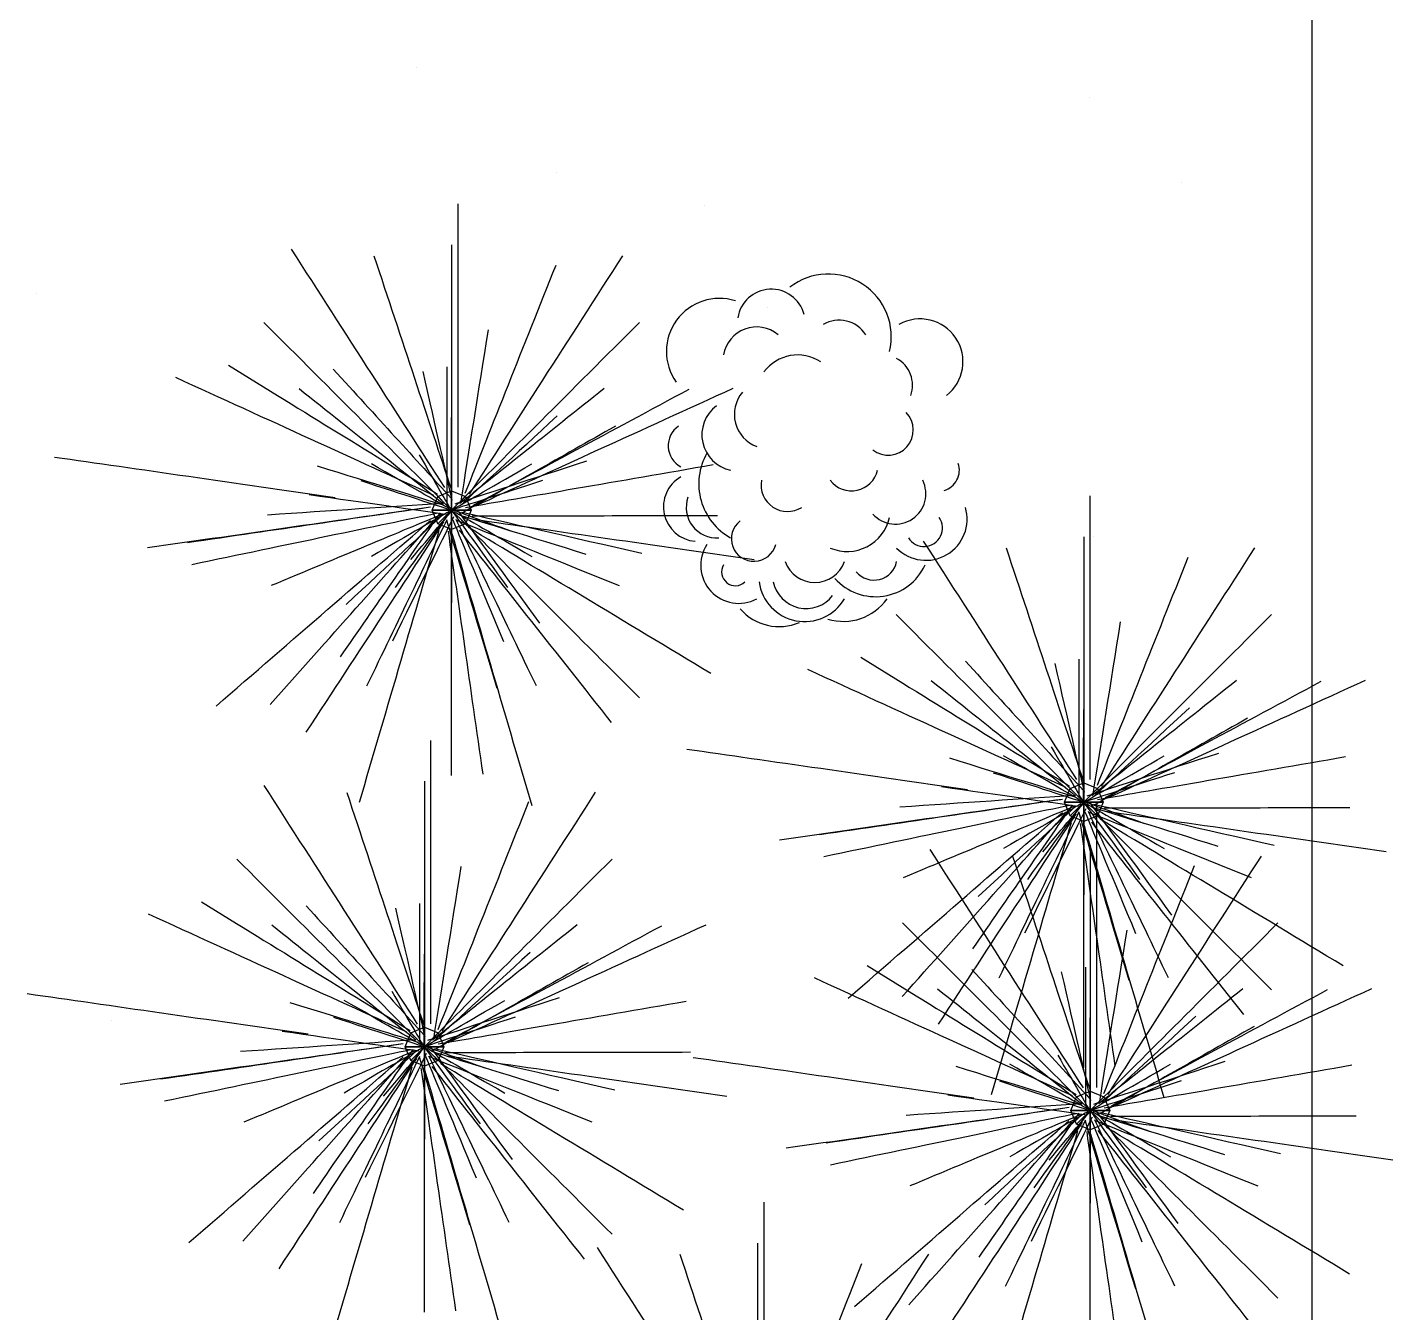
# Model space of a CAD drawing. Extents: x 3907.4 to 3911.57, y -3054.42 to -3053.7.
# Drawn here: x 3908.04644 to 3908.06826, y -3053.96772 to -3053.94717 of the extents above; entities that cross this region are included whole.
import ezdxf

# ---------------------------------------------------------------- set-up
doc = ezdxf.new("R2010")
doc.units = 0
doc.header["$LTSCALE"] = 2
doc.header["$MEASUREMENT"] = 0
doc.layers.add('AĞAÇ', color=9, linetype='CONTINUOUS')

msp = doc.modelspace()

# ---------------------------------------------------------------- linework, layer by layer
at = {"layer": 'AĞAÇ', "color": 2}
msp.add_line((3908.066969865261, -3053.90402954204), (3908.066969865261, -3054.09202954204), dxfattribs=at)
at = {"layer": 'AĞAÇ'}
for p, q in [((3908.052661118102, -3053.947805560036), (3908.052661118102, -3053.947805560036)), ((3908.063407998271, -3053.948298705576), (3908.063407998271, -3053.948298705576)), ((3908.054896960897, -3053.949491567537), (3908.054896960897, -3053.949491567537)), ((3908.064882552945, -3053.949649885991), (3908.064882552945, -3053.949649885991)), ((3908.05725835919, -3053.950022033899), (3908.05725835919, -3053.950022033899)), ((3908.0507544809, -3053.95087828572), (3908.0507544809, -3053.95087828572)), ((3908.046590412482, -3053.951426495727), (3908.046590412482, -3053.951426495727)), ((3908.05827052668, -3053.951640765971), (3908.05827052668, -3053.951640765971)), ((3908.063478658391, -3053.955306251611), (3908.063478658391, -3053.955306251611)), ((3908.047793438167, -3053.96304886207), (3908.047793438167, -3053.96304886207)), ((3908.053165064967, -3053.963220150188), (3908.053165064967, -3053.963220150188))]:
    msp.add_line(p, q, dxfattribs=at)
for centre, radius, start, end in [((3908.0592447794, -3053.952116250077), 0.001003032149920259, 346.3015874026746, 127.9370227238356), ((3908.058330852794, -3053.951899194483), 0.0005431758203618705, 15.03719736150334, 170.8059841306421), ((3908.057502952296, -3053.952351548133), 0.00084867200094311, 72.59783818576089, 215.2218538108449), ((3908.058096338128, -3053.95249582997), 0.0005362470473556272, 50.32486390691201, 170.5642262732547), ((3908.059414428499, -3053.952358955938), 0.0005075236917404923, 32.92540394360741, 120.2819031046048), ((3908.06070905284, -3053.952516191093), 0.0006848599889154152, 307.7690162478858, 119.5953549002277), ((3908.058753125252, -3053.953085124547), 0.0006773030629388566, 57.13994510022349, 143.115310011652), ((3908.060092013912, -3053.952895151818), 0.0004955975961148267, 340.8702265905778, 60.91392329813375), ((3908.058286111673, -3053.953357264353), 0.0005458910077386149, 139.595146244895, 249.8130744378519), ((3908.057798560901, -3053.953683183825), 0.0005774916245928835, 126.6684779370909, 258.2541899274906), ((3908.060200338595, -3053.953609133729), 0.0003995359316209105, 231.9504511749903, 44.67024518624278), ((3908.057064695931, -3053.953858062996), 0.0003811732257634609, 124.7303739171322, 241.9445818472937), ((3908.058160018345, -3053.954467504519), 0.0009877492688921351, 150.2853854811923, 240.9902399294428), ((3908.060997986605, -3053.954248582983), 0.0003377769303704171, 285.9189036992238, 18.69620740191551), ((3908.057159493046, -3053.954835711016), 0.000551739500095221, 119.7847291940396, 265.1379385969101), ((3908.058590235519, -3053.954486701673), 0.000423553503286796, 169.7034853762603, 302.4572715176643), ((3908.059612975803, -3053.954152352051), 0.0004278438979178331, 217.194725631222, 347.001787593271), ((3908.060313992929, -3053.954626006928), 0.0004858424750794662, 222.2015705244517, 26.26703907645825), ((3908.057459559067, -3053.954844092692), 0.0004882860869125439, 160.5723699782788, 273.7596950156616), ((3908.06080157214, -3053.955032452104), 0.0006575763606490888, 224.5471956563301, 16.64523816069826), ((3908.058053021419, -3053.955345575143), 0.000360276498293849, 127.7326980445585, 344.8714012057623), ((3908.059542826603, -3053.954855722239), 0.0006930554082635209, 247.0119664640445, 347.4341499345051), ((3908.06077167791, -3053.955173567373), 0.0002950393212230298, 212.3242603041395, 34.48841479906381), ((3908.057810042681, -3053.95577157665), 0.0006067608838109181, 146.8299787604799, 298.3034899523852), ((3908.059025910469, -3053.955541307364), 0.0005028056157710347, 199.6380276238354, 340.3619723761647), ((3908.059972255549, -3053.955638192228), 0.0003678148827979392, 219.6109414433462, 348.696108183786), ((3908.057756770398, -3053.955875908703), 0.000219794971571416, 149.5216478676921, 313.5871163609804), ((3908.059996848685, -3053.955401401191), 0.0008700572952572103, 221.7692871226012, 335.3393969502339), ((3908.058864535563, -3053.955933689288), 0.0007359396316447672, 187.9213750597884, 329.627187505387), ((3908.058885825435, -3053.955927593443), 0.0005338381731409782, 191.6192407292242, 322.6233355435034), ((3908.059480527808, -3053.955805424056), 0.0008611567450993415, 253.3841287070563, 324.4756404908978), ((3908.058457638796, -3053.95591369855), 0.0008356025394324015, 221.5755321714543, 292.6670439422202)]:
    msp.add_arc(centre, radius, start, end, dxfattribs=at)
at = {"layer": 'AĞAÇ', "extrusion": (-0.9999999999999999, 0, 0)}
for centre, major_axis, ratio, start_param, end_param in [((3908.053321002395, -3053.950729946578, 0.003665242177013342), (0, 0.006768666356663677), 0.5000000000000079, 1.461387842806653, 2.165610410267319), ((3908.053222802901, -3053.951372294264, 0.002625896016505438), (0, 0.004186452690033084), 0.4999999999999884, 1.39635302271708, 2.475279115979882), ((3908.063422698152, -3053.955398460324, 0.003665242177013342), (0, 0.006768666356663677), 0.5000000000000079, 1.461387842806653, 2.165610410267319), ((3908.063324498658, -3053.956040808009, 0.002625896016505438), (0, 0.004186452690033084), 0.4999999999999884, 1.39635302271708, 2.475279115979882), ((3908.052886521145, -3053.959306982878, 0.003665242177013342), (0, 0.006768666356663677), 0.5000000000000079, 1.461387842806653, 2.165610410267319), ((3908.052788321652, -3053.959949330564, 0.002625896016505438), (0, 0.004186452690033084), 0.4999999999999884, 1.39635302271708, 2.475279115979882), ((3908.063525342428, -3053.960326875064, 0.00829267252124331), (0, 0.006768666356663677), 0.5000000000000079, 1.461387842806653, 2.165610410267319), ((3908.063427142934, -3053.96096922275, 0.007253326360735403), (0, 0.004186452690033084), 0.4999999999999884, 1.39635302271708, 2.475279115979882), ((3908.058208919031, -3053.966689748434, 0.003665242177013342), (0, 0.006768666356663677), 0.5000000000000079, 1.461387842806653, 2.165610410267319), ((3908.058110719537, -3053.96733209612, 0.002625896016505438), (0, 0.004186452690033084), 0.4999999999999884, 1.39635302271708, 2.475279115979882)]:
    msp.add_ellipse(centre, major_axis=major_axis, ratio=ratio, start_param=start_param, end_param=end_param, dxfattribs=at)
at = {"layer": 'AĞAÇ', "extrusion": (-0.8412535328311813, -0.5406408174555976, -8.874685183736383e-31)}
for centre in [(3908.051057552892, -3053.951336887372, 0.003665242177013342), (3908.061159248649, -3053.956005401117, 0.003665242177013342), (3908.050623071642, -3053.959913923672, 0.003665242177013342), (3908.061261892925, -3053.960933815858, 0.00829267252124331), (3908.055945469528, -3053.967296689228, 0.003665242177013342)]:
    msp.add_ellipse(centre, major_axis=(0.003659417312150936, -0.00569416448509901), ratio=0.4999999999999963, start_param=4.602980496396446, end_param=5.307203063857104, dxfattribs=at)
at = {"layer": 'AĞAÇ', "extrusion": (-0.9493614410841279, -0.3141860184391846, 1.380506584136771e-30)}
for centre in [(3908.051922680214, -3053.950644350885, 0.004627430344230058), (3908.062024375971, -3053.95531286463, 0.004627430344230058), (3908.051488198964, -3053.959221387185, 0.004627430344230058), (3908.062127020247, -3053.960241279371, 0.009254860688460024), (3908.05681059685, -3053.966604152741, 0.004627430344230058)]:
    msp.add_ellipse(centre, major_axis=(-0.002218781207818797, 0.006704389123900385), ratio=0.4999999999999991, start_param=1.597348948856272, end_param=2.191813237894506, dxfattribs=at)
at = {"layer": 'AĞAÇ', "extrusion": (-0.8412535328311812, 0.5406408174555972, -3.944304526105059e-31)}
for centre in [(3908.055553274253, -3053.951443068681, 0.003665242177013341), (3908.06565497001, -3053.956111582426, 0.003665242177013341), (3908.055118793003, -3053.960020104981, 0.003665242177013341), (3908.065757614286, -3053.961039997168, 0.008292672521243308), (3908.060441190888, -3053.967402870537, 0.003665242177013341)]:
    msp.add_ellipse(centre, major_axis=(-0.003659417312150926, -0.005694164485098997), ratio=0.4999999999999971, start_param=4.602980496396445, end_param=5.307203063857101, dxfattribs=at)
at = {"layer": 'AĞAÇ', "extrusion": (-0.9292079362433758, 0.369557317912021, 9.860761315262648e-32)}
for centre in [(3908.054954434637, -3053.950801407334, 0.004627430344230058), (3908.065056130394, -3053.95546992108, 0.004627430344230058), (3908.054519953388, -3053.959378443635, 0.004627430344230058), (3908.065158774671, -3053.960398335821, 0.009254860688460024), (3908.059842351273, -3053.966761209191, 0.004627430344230058)]:
    msp.add_ellipse(centre, major_axis=(0.002609813244613931, 0.006562065101862396), ratio=0.5000000000000038, start_param=1.597348948856272, end_param=2.191813237894499, dxfattribs=at)
at = {"layer": 'AĞAÇ', "extrusion": (-1, 0, 0)}
for centre, major_axis, ratio, start_param, end_param in [((3908.053222802901, -3053.9519531012, 0.003240135199519283), (0, 0.003430782718631854), 0.5000000000000062, 1.516849973508, 2.509574619965996), ((3908.053145618078, -3053.95241782628, 0.003794413894333993), (0, -0.00275323747452106), 0.5000000000000022, -1.504776812725869, -0.5175135617410569), ((3908.053222802901, -3053.952515949891, 0.00477132111662323), (0, 0.002441955524683946), 0.4999999999999984, 1.924576018395239, 2.863626841919876), ((3908.053214948122, -3053.953483429785, 0.004823190172351739), (0, 0.001433696566552851), 0.500000000000002, 1.837123850839248, 2.938698074178724), ((3908.053222802901, -3053.957305176436, 0.004415177010300938), (0, 0.002469369693397071), 0.4999999999999999, 0.2844753993467102, 1.181910297679357), ((3908.063324498658, -3053.956621614945, 0.003240135199519283), (0, 0.003430782718631854), 0.5000000000000062, 1.516849973508, 2.509574619965996), ((3908.063247313835, -3053.957086340025, 0.003794413894333993), (0, -0.00275323747452106), 0.5000000000000022, -1.504776812725869, -0.5175135617410569), ((3908.063324498658, -3053.957184463636, 0.00477132111662323), (0, 0.002441955524683946), 0.4999999999999984, 1.924576018395239, 2.863626841919876), ((3908.063316643879, -3053.95815194353, 0.004823190172351739), (0, 0.001433696566552851), 0.500000000000002, 1.837123850839248, 2.938698074178724), ((3908.063324498658, -3053.961973690181, 0.004415177010300938), (0, 0.002469369693397071), 0.4999999999999999, 0.2844753993467102, 1.181910297679357), ((3908.052788321652, -3053.9605301375, 0.003240135199519283), (0, 0.003430782718631854), 0.5000000000000062, 1.516849973508, 2.509574619965996), ((3908.052711136829, -3053.96099486258, 0.003794413894333993), (0, -0.00275323747452106), 0.5000000000000022, -1.504776812725869, -0.5175135617410569), ((3908.063427142934, -3053.961550029686, 0.00786756554374925), (0, 0.003430782718631854), 0.5000000000000062, 1.516849973508, 2.509574619965996), ((3908.052788321652, -3053.961092986191, 0.00477132111662323), (0, 0.002441955524683946), 0.4999999999999984, 1.924576018395239, 2.863626841919876), ((3908.063349958112, -3053.962014754766, 0.008421844238563961), (0, -0.00275323747452106), 0.5000000000000022, -1.504776812725869, -0.5175135617410569), ((3908.052780466873, -3053.962060466085, 0.004823190172351739), (0, 0.001433696566552851), 0.500000000000002, 1.837123850839248, 2.938698074178724), ((3908.063427142934, -3053.962112878377, 0.009398751460853196), (0, 0.002441955524683946), 0.4999999999999984, 1.924576018395239, 2.863626841919876), ((3908.052788321652, -3053.965882212736, 0.004415177010300938), (0, 0.002469369693397071), 0.4999999999999999, 0.2844753993467102, 1.181910297679357), ((3908.063419288156, -3053.963080358271, 0.009450620516581706), (0, 0.001433696566552851), 0.500000000000002, 1.837123850839248, 2.938698074178724), ((3908.063427142934, -3053.966902104922, 0.009042607354530904), (0, 0.002469369693397071), 0.4999999999999999, 0.2844753993467102, 1.181910297679357)]:
    msp.add_ellipse(centre, major_axis=major_axis, ratio=ratio, start_param=start_param, end_param=end_param, dxfattribs=at)
at = {"layer": 'AĞAÇ', "extrusion": (-0.7071067811865476, -0.7071067811865476, 0)}
for centre in [(3908.050737023278, -3053.952401937896, 0.002625896016505439), (3908.060838719035, -3053.957070451642, 0.002625896016505439), (3908.050302542029, -3053.960978974197, 0.002625896016505439), (3908.060941363312, -3053.961998866383, 0.007253326360735405)]:
    msp.add_ellipse(centre, major_axis=(-0.002960269086239068, 0.002960269086239068), ratio=0.4999999999999866, start_param=1.396353022717083, end_param=2.475279115979879, dxfattribs=at)
at = {"layer": 'AĞAÇ', "extrusion": (-0.9875580757266764, 0.1572547203330444, 9.860761315262648e-32)}
for centre in [(3908.053937605657, -3053.951173468078, 0.0052959625576202), (3908.064039301413, -3053.955841981823, 0.0052959625576202), (3908.053503124407, -3053.959750504378, 0.0052959625576202), (3908.06414194569, -3053.960770396564, 0.009923392901850165)]:
    msp.add_ellipse(centre, major_axis=(-0.001017710190138972, -0.006391209846626647), ratio=0.4999999999999893, start_param=-1.44032722870796, end_param=-0.973236713499861, dxfattribs=at)
at = {"layer": 'AĞAÇ', "extrusion": (-0.7071067811865476, 0.7071067811865476, 0)}
for centre in [(3908.055708582524, -3053.952401937896, 0.002625896016505439), (3908.065810278281, -3053.957070451642, 0.002625896016505439), (3908.055274101274, -3053.960978974197, 0.002625896016505439), (3908.065912922557, -3053.961998866383, 0.007253326360735405)]:
    msp.add_ellipse(centre, major_axis=(0.002960269086239053, 0.002960269086239053), ratio=0.4999999999999893, start_param=1.396353022717084, end_param=2.475279115979887, dxfattribs=at)
at = {"layer": 'AĞAÇ', "extrusion": (-0.5252981766644672, -0.850918224974049, -5.916456789157589e-31)}
for centre in [(3908.049499267645, -3053.952472812844, 0.004627430344230058), (3908.059600963402, -3053.957141326588, 0.004627430344230058), (3908.049064786396, -3053.961049849144, 0.004627430344230058), (3908.059703607679, -3053.96206974133, 0.009254860688460024)]:
    msp.add_ellipse(centre, major_axis=(0.006009183274106798, -0.003709654963879971), ratio=0.4999999999999961, start_param=-1.544243704733525, end_param=-0.9497794156953022, dxfattribs=at)
at = {"layer": 'AĞAÇ', "extrusion": (-0.7386790800818974, -0.6740572799468617, 1.97215226305253e-31)}
for centre in [(3908.050764557982, -3053.952013065573, 0.005295962557620209), (3908.060866253739, -3053.956681579318, 0.005295962557620209), (3908.050330076733, -3053.960590101873, 0.005295962557620209), (3908.060968898016, -3053.961609994059, 0.009923392901850174)]:
    msp.add_ellipse(centre, major_axis=(-0.004362317144352933, 0.004780532027589916), ratio=0.4999999999999988, start_param=1.701265424881829, end_param=2.168355940089942, dxfattribs=at)
at = {"layer": 'AĞAÇ', "extrusion": (-0.9751545182748008, -0.2215257670977376, 2.958228394578794e-31)}
for centre in [(3908.052539300932, -3053.951698219936, 0.004357904886795739), (3908.062640996689, -3053.956366733681, 0.004357904886795739), (3908.052104819683, -3053.960275256236, 0.004357904886795739), (3908.062743640966, -3053.961295148422, 0.008985335231025706)]:
    msp.add_ellipse(centre, major_axis=(0.0007506121324827021, -0.003304188140513004), ratio=0.5000000000000008, start_param=-1.271194567651803, end_param=-0.4108578233287881, dxfattribs=at)
at = {"layer": 'AĞAÇ', "extrusion": (-0.4154150130018862, -0.9096319953545184, 1.97215226305253e-31)}
for centre in [(3908.049481554968, -3053.953071191648, 0.003665242177013344), (3908.059583250725, -3053.957739705393, 0.003665242177013344), (3908.049047073718, -3053.961648227948, 0.003665242177013344), (3908.059685895001, -3053.962668120134, 0.00829267252124331)]:
    msp.add_ellipse(centre, major_axis=(-0.006156995483901101, 0.002811805622558927), ratio=0.4999999999999983, start_param=1.461387842806656, end_param=2.165610410267317, dxfattribs=at)
at = {"layer": 'AĞAÇ', "extrusion": (-0.6234898018587336, -0.7818314824680297, 7.888609052210118e-31)}
for centre in [(3908.050928427473, -3053.953058014172, 0.003240135199519283), (3908.06103012323, -3053.957726527917, 0.003240135199519283), (3908.050493946224, -3053.961635050472, 0.003240135199519283), (3908.061132767507, -3053.962654942658, 0.00786756554374925)]:
    msp.add_ellipse(centre, major_axis=(0.002682293938933689, -0.002139058037460182), ratio=0.4999999999999967, start_param=4.65844262709779, end_param=5.651167273555759, dxfattribs=at)
at = {"layer": 'AĞAÇ', "extrusion": (-0.6234898018587338, 0.7818314824680297, 1.577721810442024e-30)}
for centre in [(3908.055517178329, -3053.953058014172, 0.003240135199519283), (3908.065618874086, -3053.957726527917, 0.003240135199519283), (3908.055082697079, -3053.961635050472, 0.003240135199519283), (3908.065721518362, -3053.962654942658, 0.00786756554374925)]:
    msp.add_ellipse(centre, major_axis=(-0.002682293938933693, -0.002139058037460185), ratio=0.4999999999999962, start_param=4.658442627097782, end_param=5.651167273555755, dxfattribs=at)
at = {"layer": 'AĞAÇ', "extrusion": (-0.4742677110384552, 0.880380678040099, -1.577721810442024e-30)}
for centre in [(3908.057175939326, -3053.952870493734, 0.004627430344230053), (3908.067277635083, -3053.957539007479, 0.004627430344230053), (3908.056741458077, -3053.961447530034, 0.004627430344230053), (3908.067380279359, -3053.96246742222, 0.00925486068846002)]:
    msp.add_ellipse(centre, major_axis=(-0.006217247075048522, -0.003349277889433065), ratio=0.4999999999999941, start_param=-1.544243704733526, end_param=-0.9497794156953067, dxfattribs=at)
at = {"layer": 'AĞAÇ', "extrusion": (-0.4154150130018864, 0.9096319953545183, 5.916456789157589e-31)}
for centre in [(3908.057045637923, -3053.953249842451, 0.003665242177013344), (3908.06714733368, -3053.957918356196, 0.003665242177013344), (3908.056611156673, -3053.961826878752, 0.003665242177013344), (3908.067249977956, -3053.962846770938, 0.00829267252124331)]:
    msp.add_ellipse(centre, major_axis=(-0.006156995483901194, -0.002811805622558971), ratio=0.4999999999999896, start_param=4.602980496396454, end_param=5.307203063857104, dxfattribs=at)
at = {"layer": 'AĞAÇ', "extrusion": (1, 0, 0)}
for centre, major_axis, ratio, start_param, end_param in [((3908.053222802901, -3053.952470258603, 0.004415177010300938), (0, 0.002469369693396999), 0.4999999999999938, 3.426068052936368, 4.323502951269101), ((3908.053222802901, -3053.958403140775, 0.002625896016505437), (0, 0.00418645269003303), 0.4999999999999941, 4.537945676306867, 5.616871769569663), ((3908.063324498658, -3053.957138772348, 0.004415177010300938), (0, 0.002469369693396999), 0.4999999999999938, 3.426068052936368, 4.323502951269101), ((3908.063324498658, -3053.96307165452, 0.002625896016505437), (0, 0.00418645269003303), 0.4999999999999941, 4.537945676306867, 5.616871769569663), ((3908.052788321652, -3053.961047294903, 0.004415177010300938), (0, 0.002469369693396999), 0.4999999999999938, 3.426068052936368, 4.323502951269101), ((3908.063427142934, -3053.962067187089, 0.009042607354530904), (0, 0.002469369693396999), 0.4999999999999938, 3.426068052936368, 4.323502951269101), ((3908.052788321652, -3053.966980177075, 0.002625896016505437), (0, 0.00418645269003303), 0.4999999999999941, 4.537945676306867, 5.616871769569663), ((3908.063427142934, -3053.968000069262, 0.007253326360735402), (0, 0.00418645269003303), 0.4999999999999941, 4.537945676306867, 5.616871769569663)]:
    msp.add_ellipse(centre, major_axis=major_axis, ratio=ratio, start_param=start_param, end_param=end_param, dxfattribs=at)
at = {"layer": 'AĞAÇ', "extrusion": (-0.6794242010368757, 0.7337457018922857, -1.577721810442024e-30)}
for centre in [(3908.055643237849, -3053.95270103866, 0.004357904886795743), (3908.065744933606, -3053.957369552405, 0.004357904886795743), (3908.0552087566, -3053.96127807496, 0.004357904886795743), (3908.065847577883, -3053.962297967146, 0.008985335231025708)]:
    msp.add_ellipse(centre, major_axis=(0.002486204802326157, 0.002302143245375312), ratio=0.5000000000000031, start_param=1.870398085938015, end_param=2.73073483026104, dxfattribs=at)
at = {"layer": 'AĞAÇ', "extrusion": (-0.4927856978357381, 0.8701507087904624, 2.958228394578794e-31)}
for centre in [(3908.056572392277, -3053.953130776169, 0.005295962557620205), (3908.066674088034, -3053.957799289914, 0.005295962557620205), (3908.056137911027, -3053.961707812469, 0.005295962557620205), (3908.06677673231, -3053.962727704655, 0.009923392901850169)]:
    msp.add_ellipse(centre, major_axis=(0.005631380993951609, 0.003189176294231587), ratio=0.5000000000000018, start_param=1.701265424881837, end_param=2.16835594008994, dxfattribs=at)
at = {"layer": 'AĞAÇ', "extrusion": (0.1423148382732849, 0.9898214418809326, -1.232595164407831e-32)}
for centre in [(3908.050630975581, -3053.954583620966, 0.003665242177013344), (3908.057324278484, -3053.955576629983, 0.003665242177013344), (3908.060732671337, -3053.959252134711, 0.003665242177013344), (3908.067425974241, -3053.960245143728, 0.003665242177013344), (3908.050196494331, -3053.963160657266, 0.003665242177013344), (3908.056889797234, -3053.964153666283, 0.003665242177013344), (3908.060835315614, -3053.964180549452, 0.008292672521243312), (3908.067528618517, -3053.965173558469, 0.008292672521243312)]:
    msp.add_ellipse(centre, major_axis=(-0.006699771092763933, 0.0009632816578744351), ratio=0.4999999999999983, start_param=4.602980496396448, end_param=5.307203063857106, dxfattribs=at)
at = {"layer": 'AĞAÇ', "extrusion": (-0.2957303172379251, -0.9552714689900229, 2.366582715663035e-30)}
for centre in [(3908.050118865984, -3053.953884898796, 0.004357904886795739), (3908.060220561741, -3053.958553412541, 0.004357904886795739), (3908.049684384735, -3053.962461935096, 0.004357904886795739), (3908.060323206018, -3053.963481827283, 0.008985335231025706)]:
    msp.add_ellipse(centre, major_axis=(-0.003236816934808884, 0.001002044895137674), ratio=0.4999999999999993, start_param=1.870398085938014, end_param=2.730734830261029, dxfattribs=at)
at = {"layer": 'AĞAÇ', "extrusion": (0.4999999999999999, 0.8660254037844387, 0)}
for centre in [(3908.051129222067, -3053.953678988061, 0.004415177010300938), (3908.061230917824, -3053.958347501806, 0.004415177010300938), (3908.050694740817, -3053.962256024361, 0.004415177010300938), (3908.0613335621, -3053.963275916547, 0.009042607354530904)]:
    msp.add_ellipse(centre, major_axis=(-0.002138536885817201, 0.001234684846698504), ratio=0.4999999999999946, start_param=3.426068052936397, end_param=4.323502951269121, dxfattribs=at)
at = {"layer": 'AĞAÇ', "extrusion": (-0.8660254037844385, -0.5000000000000002, 3.155443620884047e-30)}
for centre in [(3908.052513856596, -3053.953675496056, 0.004823190172351742), (3908.062615552353, -3053.958344009801, 0.004823190172351742), (3908.052079375346, -3053.962252532356, 0.004823190172351742), (3908.062718196629, -3053.963272424543, 0.009450620516581706)]:
    msp.add_ellipse(centre, major_axis=(-0.0007168482832764406, 0.001241617647953321), ratio=0.4999999999999982, start_param=1.837123850839297, end_param=2.938698074178735, dxfattribs=at)
at = {"layer": 'AĞAÇ', "extrusion": (0.5000000000000003, -0.8660254037844385, -1.577721810442024e-30)}
for centre in [(3908.055316383735, -3053.953678988061, 0.004415177010300938), (3908.065418079492, -3053.958347501806, 0.004415177010300938), (3908.054881902486, -3053.962256024361, 0.004415177010300938), (3908.065520723769, -3053.963275916547, 0.009042607354530904)]:
    msp.add_ellipse(centre, major_axis=(0.002138536885817152, 0.001234684846698478), ratio=0.5, start_param=3.426068052936357, end_param=4.3235029512691, dxfattribs=at)
at = {"layer": 'AĞAÇ', "extrusion": (-0.3090169943749473, 0.9510565162951535, 3.944304526105059e-31)}
for centre in [(3908.055547957637, -3053.954051072024, 0.003794413894333995), (3908.065649653394, -3053.958719585768, 0.003794413894333995), (3908.055113476388, -3053.962628108324, 0.003794413894333995), (3908.065752297671, -3053.96364800051, 0.008421844238563961)]:
    msp.add_ellipse(centre, major_axis=(0.002618484441051289, 0.0008507971691769762), ratio=0.4999999999999983, start_param=1.636815840863935, end_param=2.624079091848745, dxfattribs=at)
at = {"layer": 'AĞAÇ', "extrusion": (-0.1702300424911701, 0.9854043498145593, -5.423418723394456e-31)}
for centre in [(3908.056686916269, -3053.954289286869, 0.002625896016505438), (3908.066788612025, -3053.958957800614, 0.002625896016505438), (3908.056252435019, -3053.962866323169, 0.002625896016505438), (3908.066891256302, -3053.963886215356, 0.007253326360735403)]:
    msp.add_ellipse(centre, major_axis=(0.004125348691051428, 0.000712660019311599), ratio=0.499999999999994, start_param=1.396353022717073, end_param=2.475279115979882, dxfattribs=at)
at = {"layer": 'AĞAÇ', "extrusion": (-0.309016994374947, -0.9510565162951536, 9.860761315262648e-32)}
for centre in [(3908.050967117843, -3053.954154801016, 0.004771321116623232), (3908.0610688136, -3053.958823314761, 0.004771321116623232), (3908.050532636593, -3053.962731837316, 0.004771321116623232), (3908.061171457876, -3053.963751729502, 0.009398751460853198)]:
    msp.add_ellipse(centre, major_axis=(0.002322437714253634, -0.0007546057566351351), ratio=0.4999999999999954, start_param=-1.217016635194562, end_param=-0.2779658116699275, dxfattribs=at)
at = {"layer": 'AĞAÇ', "extrusion": (-0.309016994374947, 0.9510565162951536, -1.380506584136771e-30)}
for centre in [(3908.055478487959, -3053.954154801016, 0.004771321116623232), (3908.065580183716, -3053.958823314761, 0.004771321116623232), (3908.05504400671, -3053.962731837316, 0.004771321116623232), (3908.065682827993, -3053.963751729502, 0.009398751460853198)]:
    msp.add_ellipse(centre, major_axis=(-0.002322437714253634, -0.0007546057566351351), ratio=0.4999999999999953, start_param=-1.217016635194562, end_param=-0.2779658116699275, dxfattribs=at)
at = {"layer": 'AĞAÇ', "extrusion": (-0.1426082992432662, -0.9897792041596666, -1.158639454543361e-30)}
for centre in [(3908.050767148719, -3053.954611886463, 0.003794413894333996), (3908.060868844476, -3053.959280400208, 0.003794413894333996), (3908.05033266747, -3053.963188922763, 0.003794413894333996), (3908.060971488753, -3053.964208814949, 0.008421844238563961)]:
    msp.add_ellipse(centre, major_axis=(-0.002725097196394053, 0.000392634513654278), ratio=0.4999999999999984, start_param=1.636815840863929, end_param=2.624079091848738, dxfattribs=at)
at = {"layer": 'AĞAÇ', "extrusion": (0.142314838273285, -0.9898214418809327, -1.232595164407831e-31)}
for centre in [(3908.049093376828, -3053.955382230054, 0.003665242177013344), (3908.059195072585, -3053.960050743799, 0.003665242177013344), (3908.048658895579, -3053.963959266354, 0.003665242177013344), (3908.059297716862, -3053.96497915854, 0.00829267252124331)]:
    msp.add_ellipse(centre, major_axis=(0.006699771092763937, 0.0009632816578744359), ratio=0.4999999999999974, start_param=4.602980496396448, end_param=5.307203063857105, dxfattribs=at)
at = {"layer": 'AĞAÇ', "extrusion": (0.144557942655436, -0.9894963371408848, -9.860761315262648e-32)}
for centre in [(3908.048818138605, -3053.955431235539, 0.004627430344230058), (3908.058919834362, -3053.960099749283, 0.004627430344230058), (3908.048383657356, -3053.964008271839, 0.004627430344230058), (3908.059022478639, -3053.965028164025, 0.009254860688460024)]:
    msp.add_ellipse(centre, major_axis=(-0.006987821701807171, -0.001020867981962451), ratio=0.5000000000000001, start_param=1.597348948856275, end_param=2.191813237894502, dxfattribs=at)
at = {"layer": 'AĞAÇ', "extrusion": (0.06644032917176906, -0.9977904001640561, -3.697785493223493e-31)}
for centre in [(3908.049442618871, -3053.955017334616, 0.005295962557620205), (3908.059544314628, -3053.959685848361, 0.005295962557620205), (3908.049008137621, -3053.963594370916, 0.005295962557620205), (3908.059646958904, -3053.964614263102, 0.009923392901850169)]:
    msp.add_ellipse(centre, major_axis=(0.006457430694094108, 0.0004299839133037923), ratio=0.499999999999998, start_param=-1.440327228707964, end_param=-0.9732367134998592, dxfattribs=at)
at = {"layer": 'AĞAÇ', "extrusion": (0.2045512613911024, -0.9788558532609941, 7.888609052210118e-31)}
for centre in [(3908.049781710271, -3053.955606801781, 0.002625896016505438), (3908.059883406027, -3053.960275315526, 0.002625896016505438), (3908.049347229021, -3053.964183838081, 0.002625896016505438), (3908.059986050304, -3053.965203730267, 0.007253326360735403)]:
    msp.add_ellipse(centre, major_axis=(-0.004097933720039032, -0.000856344178500423), ratio=0.4999999999999998, start_param=1.396353022717077, end_param=2.47527911597989, dxfattribs=at)
at = {"layer": 'AĞAÇ', "extrusion": (0.654860733945285, -0.7557495743542586, 3.944304526105059e-31)}
for centre in [(3908.050016262289, -3053.957536264224, 0.003665242177013344), (3908.060117958046, -3053.962204777969, 0.003665242177013344), (3908.04958178104, -3053.966113300524, 0.003665242177013344), (3908.060220602323, -3053.96713319271, 0.00829267252124331)]:
    msp.add_ellipse(centre, major_axis=(0.005115416717994754, 0.004432533818155698), ratio=0.4999999999999888, start_param=4.602980496396444, end_param=5.307203063857095, dxfattribs=at)
at = {"layer": 'AĞAÇ', "extrusion": (0.7467737940242839, -0.6650781161326662, 1.97215226305253e-31)}
for centre in [(3908.050198000942, -3053.958135340112, 0.004627430344230058), (3908.060299696699, -3053.962803853857, 0.004627430344230058), (3908.049763519692, -3053.966712376412, 0.004627430344230058), (3908.060402340975, -3053.967732268598, 0.009254860688460024)]:
    msp.add_ellipse(centre, major_axis=(0.0046967806942445, 0.005273715453360867), ratio=0.4999999999999923, start_param=-1.544243704733518, end_param=-0.9497794156952987, dxfattribs=at)
at = {"layer": 'AĞAÇ', "extrusion": (0.3852351161618901, -0.9228184573770373, -9.860761315262648e-32)}
for centre in [(3908.050514684796, -3053.956018234778, 0.003240135199519283), (3908.060616380553, -3053.960686748523, 0.003240135199519283), (3908.050080203546, -3053.964595271078, 0.003240135199519283), (3908.060719024829, -3053.965615163264, 0.00786756554374925)]:
    msp.add_ellipse(centre, major_axis=(0.003165989616003707, 0.001321657979138373), ratio=0.4999999999999971, start_param=4.658442627097781, end_param=5.651167273555764, dxfattribs=at)
at = {"layer": 'AĞAÇ', "extrusion": (0.8215288154233679, -0.5701669978428056, -2.169367489357782e-30)}
for centre in [(3908.050967235436, -3053.957923999342, 0.005295962557620205), (3908.061068931193, -3053.962592513087, 0.005295962557620205), (3908.050532754186, -3053.966501035642, 0.005295962557620205), (3908.061171575469, -3053.967520927828, 0.009923392901850169)]:
    msp.add_ellipse(centre, major_axis=(0.003689967223601519, 0.005316713197406363), ratio=0.4999999999999993, start_param=-1.440327228707963, end_param=-0.973236713499859, dxfattribs=at)
at = {"layer": 'AĞAÇ', "extrusion": (0.6794242010368754, -0.7337457018922858, -1.577721810442024e-30)}
for centre in [(3908.050802367953, -3053.95707439638, 0.00435790488679574), (3908.06090406371, -3053.961742910124, 0.00435790488679574), (3908.050367886703, -3053.965651432679, 0.00435790488679574), (3908.061006707987, -3053.966671324866, 0.008985335231025708)]:
    msp.add_ellipse(centre, major_axis=(0.002486204802326238, 0.002302143245375385), ratio=0.4999999999999946, start_param=-1.271194567651789, end_param=-0.4108578233288065, dxfattribs=at)
at = {"layer": 'AĞAÇ', "extrusion": (0.9009688679024191, -0.4338837391175583, -2.366582715663035e-30)}
for centre in [(3908.051949520599, -3053.957531715463, 0.003240135199519283), (3908.062051216356, -3053.962200229208, 0.003240135199519283), (3908.05151503935, -3053.966108751763, 0.003240135199519283), (3908.062153860633, -3053.967128643949, 0.00786756554374925)]:
    msp.add_ellipse(centre, major_axis=(0.00148856083405993, 0.003091028422025007), ratio=0.4999999999999926, start_param=4.658442627097785, end_param=5.651167273555757, dxfattribs=at)
at = {"layer": 'AĞAÇ', "extrusion": (-0.4999999999999998, 0.8660254037844387, -3.155443620884047e-30)}
for centre in [(3908.051129222067, -3053.956096446978, 0.004415177010300938), (3908.061230917824, -3053.960764960723, 0.004415177010300938), (3908.050694740817, -3053.964673483278, 0.004415177010300938), (3908.0613335621, -3053.965693375464, 0.009042607354530904)]:
    msp.add_ellipse(centre, major_axis=(-0.002138536885817231, -0.001234684846698522), ratio=0.4999999999999891, start_param=3.426068052936392, end_param=4.32350295126911, dxfattribs=at)
at = {"layer": 'AĞAÇ', "extrusion": (0.8972675738044048, -0.4414871470373252, 0)}
for centre in [(3908.052201633103, -3053.957137946947, 0.003794413894333993), (3908.06230332886, -3053.961806460692, 0.003794413894333993), (3908.051767151853, -3053.965714983247, 0.003794413894333993), (3908.062405973136, -3053.966734875433, 0.008421844238563961)]:
    msp.add_ellipse(centre, major_axis=(-0.001215518957742538, -0.002470390708870848), ratio=0.5000000000000083, start_param=1.636815840863917, end_param=2.624079091848763, dxfattribs=at)
at = {"layer": 'AĞAÇ', "extrusion": (0.8090169943749476, -0.5877852522924729, 4.930380657631324e-31)}
for centre in [(3908.051828712867, -3053.956806517837, 0.00477132111662323), (3908.061930408624, -3053.961475031583, 0.00477132111662323), (3908.051394231618, -3053.965383554138, 0.00477132111662323), (3908.062033052901, -3053.966403446324, 0.009398751460853196)]:
    msp.add_ellipse(centre, major_axis=(-0.001435345444163361, -0.001975583518977117), ratio=0.4999999999999966, start_param=1.92457601839524, end_param=2.863626841919872, dxfattribs=at)
at = {"layer": 'AĞAÇ', "extrusion": (0.7660444431189786, -0.6427876096865387, 1.262177448353619e-29)}
for centre in [(3908.052326161254, -3053.955968513289, 0.004823190172351739), (3908.062427857011, -3053.960637027035, 0.004823190172351739), (3908.051891680005, -3053.96454554959, 0.004823190172351739), (3908.062530501288, -3053.965565441776, 0.009450620516581706)]:
    msp.add_ellipse(centre, major_axis=(0.0009215623890303356, 0.001098275287926607), ratio=0.4999999999999998, start_param=-1.304468802750546, end_param=-0.2028945794111696, dxfattribs=at)
at = {"layer": 'AĞAÇ', "extrusion": (0.9579893475273423, 0.2868037831412562, 0)}
for centre in [(3908.054190340308, -3053.958544281927, 0.005295962557620205), (3908.064292036065, -3053.963212795672, 0.005295962557620205), (3908.053755859058, -3053.967121318226, 0.005295962557620205), (3908.064394680341, -3053.968141210413, 0.009923392901850169)]:
    msp.add_ellipse(centre, major_axis=(-0.001856116827877044, 0.006199849002677496), ratio=0.4999999999999942, start_param=-1.440327228707964, end_param=-0.9732367134998671, dxfattribs=at)
at = {"layer": 'AĞAÇ', "extrusion": (0.3420201433256685, 0.9396926207859084, -1.97215226305253e-31)}
for centre in [(3908.054545088215, -3053.955360631134, 0.004823190172351744), (3908.064646783972, -3053.960029144879, 0.004823190172351744), (3908.054110606966, -3053.963937667434, 0.004823190172351744), (3908.064749428249, -3053.96495755962, 0.00945062051658171)]:
    msp.add_ellipse(centre, major_axis=(-0.001347234084035838, 0.0004903531051779363), ratio=0.5000000000000011, start_param=-1.304468802750535, end_param=-0.2028945794111261, dxfattribs=at)
at = {"layer": 'AĞAÇ', "extrusion": (0.8090169943749476, 0.5877852522924728, 1.183291357831518e-30)}
for centre in [(3908.054616892935, -3053.956806517837, 0.00477132111662323), (3908.064718588692, -3053.961475031583, 0.00477132111662323), (3908.054182411685, -3053.965383554138, 0.00477132111662323), (3908.064821232968, -3053.966403446324, 0.009398751460853196)]:
    msp.add_ellipse(centre, major_axis=(0.001435345444163372, -0.001975583518977133), ratio=0.4999999999999931, start_param=1.924576018395246, end_param=2.863626841919874, dxfattribs=at)
at = {"layer": 'AĞAÇ', "extrusion": (0.9232111633033735, 0.384293049575493, 1.577721810442024e-30)}
for centre in [(3908.054439277023, -3053.957914309743, 0.004357904886795743), (3908.06454097278, -3053.962582823488, 0.004357904886795743), (3908.054004795774, -3053.966491346043, 0.004357904886795743), (3908.064643617057, -3053.967511238229, 0.008985335231025708)]:
    msp.add_ellipse(centre, major_axis=(0.001302128547930376, -0.003128184631060259), ratio=0.4999999999999992, start_param=1.87039808593801, end_param=2.730734830261051, dxfattribs=at)
at = {"layer": 'AĞAÇ', "extrusion": (-0.4999999999999993, -0.8660254037844389, -3.155443620884047e-30)}
for centre in [(3908.055316383735, -3053.956096446978, 0.004415177010300938), (3908.065418079492, -3053.960764960723, 0.004415177010300938), (3908.054881902486, -3053.964673483278, 0.004415177010300938), (3908.065520723769, -3053.965693375464, 0.009042607354530904)]:
    msp.add_ellipse(centre, major_axis=(0.002138536885817183, -0.001234684846698492), ratio=0.4999999999999944, start_param=3.426068052936351, end_param=4.32350295126909, dxfattribs=at)
at = {"layer": 'AĞAÇ', "extrusion": (0.9009688679024191, 0.433883739117558, -5.916456789157589e-31)}
for centre in [(3908.054496085203, -3053.957531715463, 0.003240135199519283), (3908.06459778096, -3053.962200229208, 0.003240135199519283), (3908.054061603953, -3053.966108751763, 0.003240135199519283), (3908.064700425236, -3053.967128643949, 0.00786756554374925)]:
    msp.add_ellipse(centre, major_axis=(-0.001488560834059918, 0.003091028422024984), ratio=0.4999999999999971, start_param=4.658442627097786, end_param=5.651167273555762, dxfattribs=at)
at = {"layer": 'AĞAÇ', "extrusion": (0.3730643615218321, 0.9278054656889598, 7.888609052210118e-31)}
for centre in [(3908.056684869778, -3053.956411096932, 0.005295962557620201), (3908.066786565535, -3053.961079610677, 0.005295962557620201), (3908.056250388528, -3053.964988133233, 0.005295962557620201), (3908.066889209812, -3053.966008025418, 0.009923392901850167)]:
    msp.add_ellipse(centre, major_axis=(-0.00600450705008104, 0.002414372055060505), ratio=0.4999999999999902, start_param=-1.440327228707972, end_param=-0.9732367134998691, dxfattribs=at)
at = {"layer": 'AĞAÇ', "extrusion": (0.8090169943749476, 0.587785252292473, 9.860761315262648e-31)}
for centre in [(3908.05473701238, -3053.956840533406, 0.003794413894333993), (3908.064838708137, -3053.961509047151, 0.003794413894333993), (3908.05430253113, -3053.965417569706, 0.003794413894333993), (3908.064941352413, -3053.966437461892, 0.008421844238563961)]:
    msp.add_ellipse(centre, major_axis=(0.001618312383582453, -0.0022274159064375), ratio=0.5000000000000023, start_param=1.636815840863919, end_param=2.624079091848742, dxfattribs=at)
at = {"layer": 'AĞAÇ', "extrusion": (0.2957303172379251, 0.9552714689900228, -8.874685183736383e-31)}
for centre in [(3908.056326739818, -3053.955890536243, 0.004357904886795743), (3908.066428435575, -3053.960559049988, 0.004357904886795743), (3908.055892258568, -3053.964467572543, 0.004357904886795743), (3908.066531079851, -3053.965487464729, 0.008985335231025708)]:
    msp.add_ellipse(centre, major_axis=(-0.003236816934808908, 0.001002044895137682), ratio=0.4999999999999976, start_param=-1.271194567651793, end_param=-0.4108578233287856, dxfattribs=at)
at = {"layer": 'AĞAÇ', "extrusion": (0.7071067811865475, 0.7071067811865475, 0)}
for centre in [(3908.055708582524, -3053.957373497142, 0.002625896016505439), (3908.065810278281, -3053.962042010887, 0.002625896016505439), (3908.055274101274, -3053.965950533443, 0.002625896016505439), (3908.065912922557, -3053.966970425628, 0.007253326360735405)]:
    msp.add_ellipse(centre, major_axis=(-0.002960269086239033, 0.002960269086239033), ratio=0.4999999999999933, start_param=4.537945676306861, end_param=5.616871769569666, dxfattribs=at)
at = {"layer": 'AĞAÇ', "extrusion": (0.2225209339563143, 0.9749279121818236, -3.3526588471893e-30)}
for centre in [(3908.056083842263, -3053.955540731084, 0.003240135199519281), (3908.066185538019, -3053.960209244829, 0.003240135199519281), (3908.055649361013, -3053.964117767384, 0.003240135199519281), (3908.066288182296, -3053.96513765957, 0.007867565543749249)]:
    msp.add_ellipse(centre, major_axis=(-0.003344765833025312, 0.0007634209747511609), ratio=0.4999999999999942, start_param=4.658442627097783, end_param=5.651167273555759, dxfattribs=at)
at = {"layer": 'AĞAÇ', "extrusion": (-0.002005609838837105, 0.9999979887625646, 1.38666955995881e-32)}
for centre in [(3908.057659961406, -3053.954977738611, 0.004627430344230058), (3908.067761657163, -3053.959646252356, 0.004627430344230058), (3908.057225480157, -3053.963554774912, 0.004627430344230058), (3908.06786430144, -3053.964574667098, 0.009254860688460024)]:
    msp.add_ellipse(centre, major_axis=(-0.007061984350371329, -1.416361378120866e-05), ratio=0.4999999999999924, start_param=-1.544243704733526, end_param=-0.949779415695304, dxfattribs=at)
at = {"layer": 'AĞAÇ', "extrusion": (0.8367951956749036, -0.5475160276150822, 4.930380657631324e-31)}
for centre in [(3908.051298052325, -3053.957829406811, 0.002625896016505439), (3908.061399748081, -3053.962497920556, 0.002625896016505439), (3908.050863571075, -3053.966406443111, 0.002625896016505439), (3908.061502392358, -3053.967426335297, 0.007253326360735405)]:
    msp.add_ellipse(centre, major_axis=(0.002292149946645363, 0.003503203497939921), ratio=0.4999999999999957, start_param=4.537945676306857, end_param=5.616871769569669, dxfattribs=at)
at = {"layer": 'AĞAÇ', "extrusion": (0.9594929736144973, -0.2817325568414301, 4.930380657631324e-31)}
for centre in [(3908.051957201739, -3053.958849403529, 0.003665242177013346), (3908.062058897496, -3053.963517917274, 0.003665242177013346), (3908.051522720489, -3053.967426439829, 0.003665242177013346), (3908.062161541772, -3053.968446332015, 0.008292672521243313)]:
    msp.add_ellipse(centre, major_axis=(-0.001906953679069477, -0.006494487809959814), ratio=0.4999999999999942, start_param=1.461387842806664, end_param=2.165610410267317, dxfattribs=at)
at = {"layer": 'AĞAÇ', "extrusion": (0.9899919683060385, 0.1411237141288997, -9.860761315262648e-32)}
for centre in [(3908.053751034327, -3053.959294241201, 0.004627430344230053), (3908.063852730083, -3053.963962754946, 0.004627430344230053), (3908.053316553077, -3053.967871277501, 0.004627430344230053), (3908.06395537436, -3053.968891169687, 0.00925486068846002)]:
    msp.add_ellipse(centre, major_axis=(0.0009966154650748855, -0.006991321848378682), ratio=0.4999999999999989, start_param=1.597348948856273, end_param=2.191813237894501, dxfattribs=at)
at = {"layer": 'AĞAÇ', "extrusion": (0.9594929736144974, 0.2817325568414297, -3.155443620884047e-30)}
for centre in [(3908.054299960615, -3053.958904735518, 0.003665242177013341), (3908.064401656372, -3053.963573249263, 0.003665242177013341), (3908.053865479365, -3053.967481771818, 0.003665242177013341), (3908.064504300648, -3053.968501664004, 0.008292672521243308)]:
    msp.add_ellipse(centre, major_axis=(-0.00190695367906946, 0.006494487809959768), ratio=0.4999999999999974, start_param=4.602980496396442, end_param=5.307203063857099, dxfattribs=at)
at = {"layer": 'AĞAÇ', "extrusion": (0.7846499935879402, 0.6199390192288636, -1.183291357831518e-30)}
for centre in [(3908.055895835461, -3053.958430509685, 0.004627430344230058), (3908.065997531218, -3053.96309902343, 0.004627430344230058), (3908.055461354211, -3053.967007545985, 0.004627430344230058), (3908.066100175494, -3053.968027438171, 0.009254860688460024)]:
    msp.add_ellipse(centre, major_axis=(-0.004378008457193345, 0.005541197119900155), ratio=0.4999999999999867, start_param=-1.544243704733524, end_param=-0.9497794156953064, dxfattribs=at)
at = {"layer": 'AĞAÇ', "extrusion": (0.5166513335974294, 0.8561958885044928, 1.479114197289397e-30)}
for centre in [(3908.056731934387, -3053.957119913424, 0.003665242177013344), (3908.066833630144, -3053.961788427169, 0.003665242177013344), (3908.056297453137, -3053.965696949724, 0.003665242177013344), (3908.06693627442, -3053.96671684191, 0.008292672521243312)]:
    msp.add_ellipse(centre, major_axis=(-0.005795304305234318, 0.003497040499846459), ratio=0.4999999999999912, start_param=4.60298049639645, end_param=5.307203063857102, dxfattribs=at)
at = {"layer": 'AĞAÇ'}
for points in [[(3908.053003151473, -3053.954668066091), (3908.053222802901, -3053.95457708349), (3908.053222802901, -3053.954887717519, 0.004800118526365507)], [(3908.053222802901, -3053.95457708349), (3908.053442454329, -3053.954668066091), (3908.053222802901, -3053.954887717519, 0.004800118526365507)], [(3908.052912168872, -3053.954887717519), (3908.053003151473, -3053.954668066091), (3908.053222802901, -3053.954887717519, 0.004800118526365507)], [(3908.053442454329, -3053.954668066091), (3908.05353343693, -3053.954887717519), (3908.053222802901, -3053.954887717519, 0.004800118526365507)], [(3908.053003151473, -3053.955107368948), (3908.052912168872, -3053.954887717519), (3908.053222802901, -3053.954887717519, 0.004800118526365507)], [(3908.053222802901, -3053.955198351548), (3908.053003151473, -3053.955107368948), (3908.053222802901, -3053.954887717519, 0.004800118526365507)], [(3908.053442454329, -3053.955107368948), (3908.053222802901, -3053.955198351548), (3908.053222802901, -3053.954887717519, 0.004800118526365507)], [(3908.05353343693, -3053.954887717519), (3908.053442454329, -3053.955107368948), (3908.053222802901, -3053.954887717519, 0.004800118526365507)], [(3908.063013864629, -3053.959556231264), (3908.06310484723, -3053.959336579836), (3908.063324498658, -3053.959556231264, 0.004800118526365507)], [(3908.06310484723, -3053.959336579836), (3908.063324498658, -3053.959245597236), (3908.063324498658, -3053.959556231264, 0.004800118526365507)], [(3908.063324498658, -3053.959245597236), (3908.063544150086, -3053.959336579836), (3908.063324498658, -3053.959556231264, 0.004800118526365507)], [(3908.063544150086, -3053.959336579836), (3908.063635132687, -3053.959556231264), (3908.063324498658, -3053.959556231264, 0.004800118526365507)], [(3908.06310484723, -3053.959775882693), (3908.063013864629, -3053.959556231264), (3908.063324498658, -3053.959556231264, 0.004800118526365507)], [(3908.063324498658, -3053.959866865293), (3908.06310484723, -3053.959775882693), (3908.063324498658, -3053.959556231264, 0.004800118526365507)], [(3908.063544150086, -3053.959775882693), (3908.063324498658, -3053.959866865293), (3908.063324498658, -3053.959556231264, 0.004800118526365507)], [(3908.063635132687, -3053.959556231264), (3908.063544150086, -3053.959775882693), (3908.063324498658, -3053.959556231264, 0.004800118526365507)], [(3908.052477687623, -3053.96346475382), (3908.052568670224, -3053.963245102391), (3908.052788321651, -3053.96346475382, 0.004800118526365507)], [(3908.052568670224, -3053.963245102391), (3908.052788321651, -3053.96315411979), (3908.052788321651, -3053.96346475382, 0.004800118526365507)], [(3908.052788321651, -3053.96315411979), (3908.05300797308, -3053.963245102391), (3908.052788321651, -3053.96346475382, 0.004800118526365507)], [(3908.05300797308, -3053.963245102391), (3908.053098955681, -3053.96346475382), (3908.052788321651, -3053.96346475382, 0.004800118526365507)], [(3908.052568670224, -3053.963684405248), (3908.052477687623, -3053.96346475382), (3908.052788321651, -3053.96346475382, 0.004800118526365507)], [(3908.052788321651, -3053.963775387849), (3908.052568670224, -3053.963684405248), (3908.052788321651, -3053.96346475382, 0.004800118526365507)], [(3908.05300797308, -3053.963684405248), (3908.052788321651, -3053.963775387849), (3908.052788321651, -3053.96346475382, 0.004800118526365507)], [(3908.053098955681, -3053.96346475382), (3908.05300797308, -3053.963684405248), (3908.052788321651, -3053.96346475382, 0.004800118526365507)], [(3908.063207491506, -3053.964264994577, 0.004627430344229967), (3908.063427142934, -3053.964174011977, 0.004627430344229967), (3908.063427142934, -3053.964484646006, 0.009427548870595473)], [(3908.063427142934, -3053.964174011977, 0.004627430344229967), (3908.063646794363, -3053.964264994577, 0.004627430344229967), (3908.063427142934, -3053.964484646006, 0.009427548870595473)], [(3908.063116508906, -3053.964484646006, 0.004627430344229967), (3908.063207491506, -3053.964264994577, 0.004627430344229967), (3908.063427142934, -3053.964484646006, 0.009427548870595473)], [(3908.063646794363, -3053.964264994577, 0.004627430344229967), (3908.063737776964, -3053.964484646006, 0.004627430344229967), (3908.063427142934, -3053.964484646006, 0.009427548870595473)], [(3908.063207491506, -3053.964704297434, 0.004627430344229967), (3908.063116508906, -3053.964484646006, 0.004627430344229967), (3908.063427142934, -3053.964484646006, 0.009427548870595473)], [(3908.063427142934, -3053.964795280035, 0.004627430344229967), (3908.063207491506, -3053.964704297434, 0.004627430344229967), (3908.063427142934, -3053.964484646006, 0.009427548870595473)], [(3908.063646794363, -3053.964704297434, 0.004627430344229967), (3908.063427142934, -3053.964795280035, 0.004627430344229967), (3908.063427142934, -3053.964484646006, 0.009427548870595473)], [(3908.063737776964, -3053.964484646006, 0.004627430344229967), (3908.063646794363, -3053.964704297434, 0.004627430344229967), (3908.063427142934, -3053.964484646006, 0.009427548870595473)]]:
    msp.add_3dface(points, dxfattribs=at)

doc.saveas('drawing.dxf')
